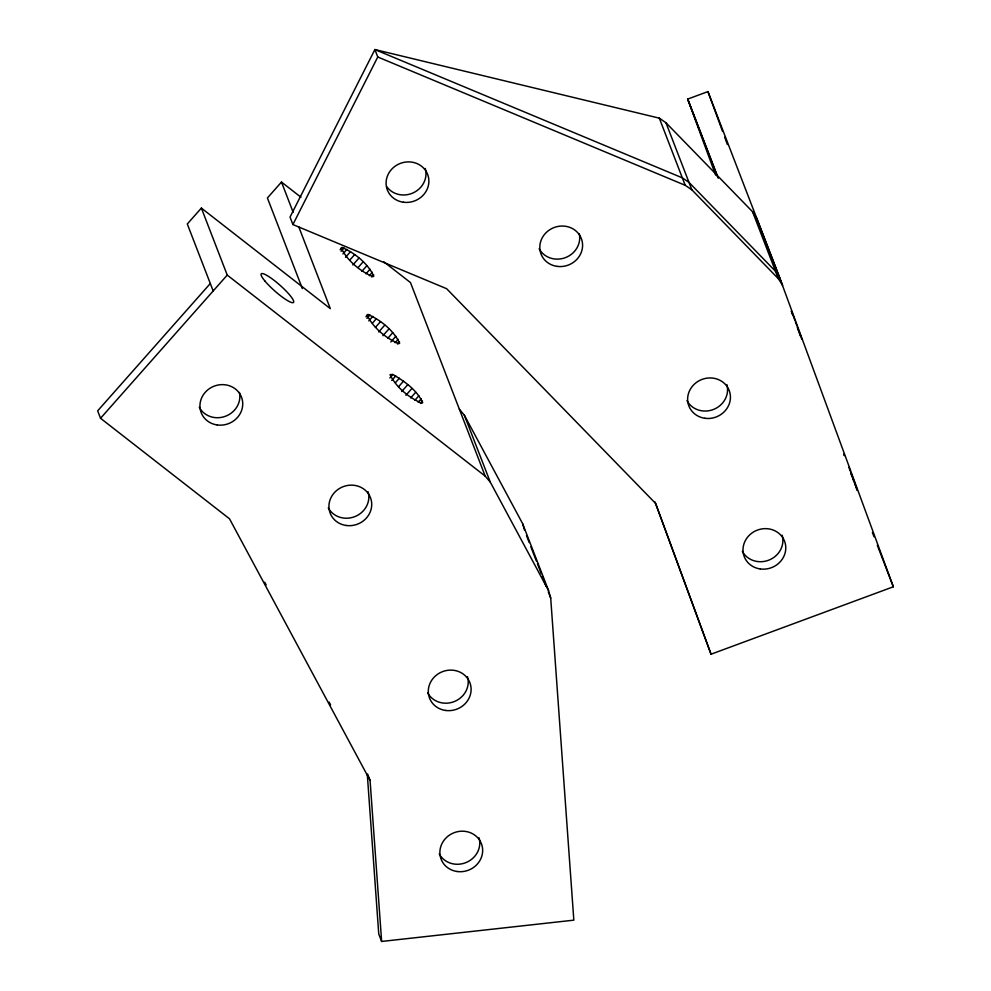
<?xml version="1.0" encoding="UTF-8"?>
<svg xmlns="http://www.w3.org/2000/svg" width="991" height="991" viewBox="0 0 991 991"><rect width="100%" height="100%" fill="white"/><g stroke="black" fill="none" stroke-linecap="round" stroke-linejoin="round"><path stroke-width="1.49" d="M292.902 224.548L290.029 217.103L374.895 49.55L682.316 177.847L688.956 182.344L775.557 271.323L779.744 277.963L893.337 586.783L711.043 654.209L655.695 503.527L446.619 288.691L292.902 224.548L377.769 56.995L374.895 49.55L659.325 118.164L665.952 122.748L752.553 211.727L756.74 218.367L782.63 285.408L778.43 278.781L752.553 211.727M298.7 226.654L330.325 308.647L201.371 208.085L187.299 223.991L213.189 290.958M300.967 197.234L281.494 182.059L267.409 197.965L302.379 288.592M210.278 283.55L97.663 410.831L100.537 418.276L229.516 518.801L370.064 780.388L381.634 941.45L573.826 920.156L550.699 598.019L548.519 590.487L522.567 523.545L464.345 415.192L459.341 409.147M100.537 418.276L227.236 275.089L201.371 208.085M340.111 249.72L342.118 247.453C354.951 253.077 367.785 263.42 373.805 276.155L372.889 276.687C360.03 271.125 347.246 260.695 341.201 247.998L342.118 247.453M341.065 251.318L344.088 247.911M342.923 253.907L346.937 249.36M345.512 257.326L350.541 251.64M349.612 260.286L354.642 254.613M352.883 264.931L358.915 258.118M358.061 267.57L363.09 261.884M361.864 271.361L366.893 265.675M366.001 273.789L370.015 269.242M369.309 275.709L372.319 272.29M371.6 276.923L373.619 274.656M365.952 316.761L367.958 314.494C380.817 320.056 393.6 330.486 399.658 343.183L398.741 343.728C385.871 338.166 373.087 327.724 367.042 315.027L367.958 314.494M366.918 318.359L369.928 314.94M368.788 320.911L372.814 316.364M372.393 323.19L376.419 318.656M375.465 327.327L380.494 321.654M378.723 331.973L384.756 325.147M382.898 335.738L388.943 328.925M387.704 338.389L392.733 332.716M390.838 341.969L395.867 336.283M395.149 342.737L398.171 339.331M397.453 343.964L399.46 341.684M389.884 377.918L392.894 374.511C404.526 381.262 417.137 390.206 422.674 402.68L421.757 403.226C408.924 397.639 396.078 387.283 390.008 374.598L392.894 374.511M391.755 380.47L395.781 375.923M395.359 382.761L399.385 378.215M398.456 386.862L403.486 381.176M401.727 391.507L407.759 384.681M405.901 395.273L411.934 388.46M410.695 397.924L415.725 392.238M414.857 400.327L418.883 395.781M418.177 402.235L421.187 398.828M420.469 403.461L422.488 401.182M779.558 277.492L707.946 91.593L687.692 99.088L715.626 175.159M377.769 56.995L685.202 185.305L691.842 189.789L778.43 278.781M383.703 261.711L410.472 282.571L485.206 476.126L490.297 482.146L548.519 590.487M227.236 275.089L485.206 476.126M264.708 582.2L266.17 584.925M329.123 702.099L330.585 704.812M844.382 455.352L843.874 454.064L844.369 455.6M893.337 586.783L877.32 545.273M718.264 178.244L687.692 99.088L717.633 176.881M691.842 189.789L665.952 122.748M685.202 185.305L659.325 118.164M711.043 654.209L654.94 501.88M526.481 535.524L529.219 542.572M530.866 546.809L536.329 560.931M537.432 563.755L541.259 573.64M542.35 576.452L546.177 586.338M464.345 415.192L490.297 482.146M872.402 532.501L874.037 536.763M548.296 591.813L550.699 598.019M281.494 182.059L293.15 212.272M367.673 774.182L370.064 780.388M381.634 941.45L378.748 934.005L367.302 774.479M855.852 486.779L857.24 490.458M791.388 310.926L792.651 314.32M799.229 332.691L800.493 336.098M854.576 483.373L855.431 485.64M793.073 315.46L794.968 320.539M797.383 327.748L798.808 331.551M848.903 467.405L850.328 471.22M852.743 478.43L854.155 482.245M795.451 321.864L796.925 325.828M850.811 472.546L854.168 481.638M850.798 473.19L852.272 477.154M797.396 327.117L798.808 330.957M722.588 131.481L707.946 91.593M724.718 137.278L727.369 144.513M854.589 482.79L855.431 485.107M799.229 332.109L801.88 339.38M791.375 311.434L792.639 314.903M855.865 486.259L857.24 490.062M522.666 523.756L524.487 530.024M726.824 384.533A21.591 20.068 -21.1 0 1 713.743 409.357A21.591 20.068 -21.1 0 1 686.974 400.661M782.172 535.214A21.591 20.068 -21.1 0 1 769.09 560.039A21.591 20.068 -21.1 0 1 742.333 551.343M579.301 233.901A21.591 20.068 -21.1 0 1 565.242 257.697A21.591 20.068 -21.1 0 1 539.141 248.753M425.263 168.458A21.591 20.068 -21.1 0 1 413.482 192.725A21.591 20.068 -21.1 0 1 386.837 186.828M467.492 676.68A21.591 20.068 -21.1 0 1 454.411 701.517A21.591 20.068 -21.1 0 1 427.654 692.833M479.049 837.754A21.591 20.068 -21.1 0 1 465.981 862.579A21.591 20.068 -21.1 0 1 439.211 853.895M239.45 392.473A21.591 20.068 -21.1 0 1 225.391 416.294A21.591 20.068 -21.1 0 1 199.29 407.338M368.107 491.722A21.591 20.068 -21.1 0 1 355.038 516.546A21.591 20.068 -21.1 0 1 328.269 507.863M760.258 568.958A21.591 20.068 -21.1 0 0 784.637 541.408A21.591 20.068 -21.1 0 0 748.267 536.342A21.591 20.068 -21.1 0 0 760.258 568.958M704.898 418.276A21.591 20.068 -21.1 0 0 729.289 390.727A21.591 20.068 -21.1 0 0 692.907 385.648A21.591 20.068 -21.1 0 0 704.898 418.276M557.066 266.368A21.591 20.068 -21.1 0 0 581.444 238.819A21.591 20.068 -21.1 0 0 545.075 233.74A21.591 20.068 -21.1 0 0 557.066 266.368M403.349 202.214A21.591 20.068 -21.1 0 0 427.74 174.664A21.591 20.068 -21.1 0 0 391.358 169.597A21.591 20.068 -21.1 0 0 403.349 202.214M445.566 710.448A21.591 20.068 -21.1 0 0 469.957 682.886A21.591 20.068 -21.1 0 0 433.575 677.819A21.591 20.068 -21.1 0 0 445.566 710.448M457.136 871.51A21.591 20.068 -21.1 0 0 481.515 843.948A21.591 20.068 -21.1 0 0 445.145 838.894A21.591 20.068 -21.1 0 0 457.136 871.51M217.202 424.953A21.591 20.068 -21.1 0 0 241.593 397.403A21.591 20.068 -21.1 0 0 205.211 392.337A21.591 20.068 -21.1 0 0 217.202 424.953M346.193 525.478A21.591 20.068 -21.1 0 0 370.572 497.916A21.591 20.068 -21.1 0 0 334.202 492.849A21.591 20.068 -21.1 0 0 346.193 525.478M264.857 280.949A21.591 3.89 41.5 0 0 292.779 302.701A21.591 3.89 41.5 0 0 274.507 280.664A21.591 3.89 41.5 0 0 264.857 280.949"/></g></svg>
